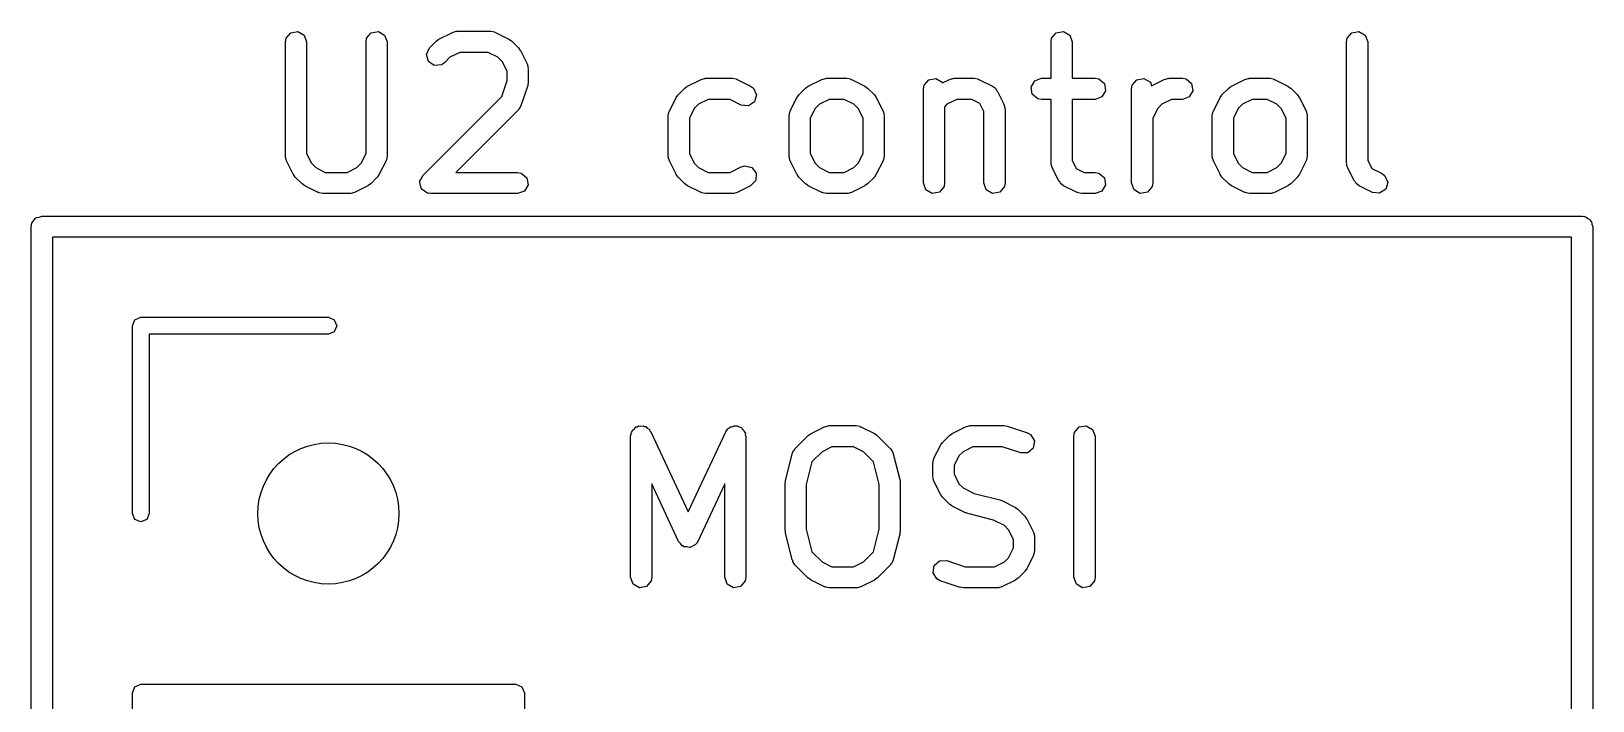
# Model space of a CAD drawing. Extents: x 127.3 to 175.4, y -127 to -66.1.
# Drawn here: x 127.27 to 138.34, y -102.64 to -97.89 of the extents above; entities that cross this region are included whole.
import ezdxf

# ---------------------------------------------------------------- set-up
doc = ezdxf.new("R2010")
doc.units = 0
doc.layers.add('BLACK', color=7, linetype='CONTINUOUS')

msp = doc.modelspace()

# ---------------------------------------------------------------- linework, layer by layer
at = {"layer": 'BLACK', "linetype": 'CONTINUOUS'}
for p, q in [((129.074, -97.9694), (129.079, -97.9437)), ((129.074, -98.7789), (129.074, -97.9694)), ((129.079, -97.9437), (129.112, -97.9044)), ((129.112, -97.9044), (129.162, -97.8955)), ((129.162, -97.8955), (129.207, -97.9211)), ((129.207, -97.9211), (129.224, -97.9694)), ((129.224, -97.9694), (129.224, -98.7612)), ((129.646, -97.9694), (129.65, -97.9437)), ((129.646, -98.7612), (129.646, -97.9694)), ((129.65, -97.9437), (129.683, -97.9044)), ((129.683, -97.9044), (129.734, -97.8955)), ((129.734, -97.8955), (129.778, -97.9211)), ((129.778, -97.9211), (129.796, -97.9694)), ((129.796, -97.9694), (129.796, -98.7789)), ((130.096, -98.0116), (130.144, -97.9639)), ((130.144, -97.9639), (130.162, -97.9511)), ((130.162, -97.9511), (130.163, -97.9499)), ((130.163, -97.9499), (130.259, -97.9023)), ((130.259, -97.9023), (130.284, -97.8949)), ((130.284, -97.8949), (130.288, -97.8959)), ((130.288, -97.8959), (130.292, -97.8944)), ((130.292, -97.8944), (130.53, -97.8944)), ((130.53, -97.8944), (130.556, -97.8989)), ((130.556, -97.8989), (130.559, -97.9018)), ((130.559, -97.9018), (130.564, -97.9023)), ((130.564, -97.9023), (130.659, -97.9499)), ((130.659, -97.9499), (130.677, -97.9633)), ((130.677, -97.9633), (130.679, -97.9639)), ((130.679, -97.9639), (130.726, -98.0116)), ((134.503, -97.9694), (134.507, -97.9437)), ((134.503, -98.2277), (134.503, -97.9694)), ((134.507, -97.9437), (134.54, -97.9044)), ((134.54, -97.9044), (134.591, -97.8955)), ((134.591, -97.8955), (134.635, -97.9211)), ((134.635, -97.9211), (134.653, -97.9694)), ((134.653, -97.9694), (134.653, -98.2277)), ((136.598, -97.9694), (136.603, -97.9437)), ((136.598, -98.8265), (136.598, -97.9694)), ((136.603, -97.9437), (136.636, -97.9044)), ((136.636, -97.9044), (136.686, -97.8955)), ((136.686, -97.8955), (136.731, -97.9211)), ((136.731, -97.9211), (136.748, -97.9694)), ((136.748, -97.9694), (136.748, -98.8088)), ((130.075, -98.0581), (130.096, -98.0116)), ((130.088, -98.1076), (130.075, -98.0581)), ((130.241, -98.0786), (130.202, -98.1176)), ((130.31, -98.0444), (130.241, -98.0786)), ((130.513, -98.0444), (130.31, -98.0444)), ((130.581, -98.0786), (130.513, -98.0444)), ((130.611, -98.109), (130.581, -98.0786)), ((130.726, -98.0116), (130.739, -98.0299)), ((130.739, -98.0299), (130.74, -98.0311)), ((130.74, -98.0311), (130.788, -98.1263)), ((130.13, -98.137), (130.088, -98.1076)), ((130.181, -98.1326), (130.13, -98.137)), ((130.202, -98.1176), (130.181, -98.1326)), ((130.646, -98.1775), (130.611, -98.109)), ((130.646, -98.2429), (130.646, -98.1775)), ((130.788, -98.1263), (130.795, -98.1513)), ((130.795, -98.1513), (130.794, -98.1556)), ((130.794, -98.1556), (130.796, -98.1598)), ((130.796, -98.1598), (130.796, -98.2551)), ((130.608, -98.3574), (130.646, -98.2429)), ((130.792, -98.2788), (130.744, -98.4216)), ((130.796, -98.2551), (130.792, -98.2772)), ((130.792, -98.2772), (130.792, -98.2788)), ((131.858, -98.3449), (131.906, -98.2973)), ((131.906, -98.2973), (131.924, -98.2844)), ((131.924, -98.2844), (131.925, -98.2832)), ((131.925, -98.2832), (132.021, -98.2356)), ((132.021, -98.2356), (132.046, -98.2282)), ((132.046, -98.2282), (132.05, -98.2292)), ((132.05, -98.2292), (132.054, -98.2277)), ((132.054, -98.2277), (132.245, -98.2277)), ((132.245, -98.2277), (132.27, -98.2322)), ((132.27, -98.2322), (132.274, -98.2351)), ((132.274, -98.2351), (132.278, -98.2356)), ((132.278, -98.2356), (132.373, -98.2832)), ((132.373, -98.2832), (132.394, -98.2987)), ((132.394, -98.2987), (132.415, -98.3458)), ((132.715, -98.3449), (132.763, -98.2973)), ((132.763, -98.2973), (132.781, -98.2844)), ((132.781, -98.2844), (132.782, -98.2832)), ((132.782, -98.2832), (132.878, -98.2356)), ((132.878, -98.2356), (132.903, -98.2282)), ((132.903, -98.2282), (132.907, -98.2292)), ((132.907, -98.2292), (132.911, -98.2277)), ((132.911, -98.2277), (133.054, -98.2277)), ((133.054, -98.2277), (133.08, -98.2322)), ((133.08, -98.2322), (133.083, -98.2351)), ((133.083, -98.2351), (133.088, -98.2356)), ((133.088, -98.2356), (133.183, -98.2832)), ((133.183, -98.2832), (133.201, -98.2966)), ((133.201, -98.2966), (133.202, -98.2973)), ((133.202, -98.2973), (133.25, -98.3449)), ((133.598, -98.3027), (133.603, -98.277)), ((133.598, -98.9694), (133.598, -98.3027)), ((133.603, -98.277), (133.636, -98.2377)), ((133.636, -98.2377), (133.686, -98.2288)), ((133.686, -98.2288), (133.731, -98.2545)), ((133.731, -98.2545), (133.733, -98.2605)), ((133.733, -98.2605), (133.782, -98.2356)), ((133.782, -98.2356), (133.807, -98.2282)), ((133.807, -98.2282), (133.812, -98.2292)), ((133.812, -98.2292), (133.816, -98.2277)), ((133.816, -98.2277), (133.959, -98.2277)), ((133.959, -98.2277), (133.984, -98.2322)), ((133.984, -98.2322), (133.988, -98.2351)), ((133.988, -98.2351), (133.992, -98.2356)), ((133.992, -98.2356), (134.088, -98.2832)), ((134.088, -98.2832), (134.109, -98.2987)), ((134.109, -98.2987), (134.113, -98.3091)), ((134.113, -98.3091), (134.121, -98.3168)), ((134.121, -98.3168), (134.169, -98.412)), ((134.361, -98.2897), (134.387, -98.2452)), ((134.37, -98.3402), (134.361, -98.2897)), ((134.387, -98.2452), (134.435, -98.2277)), ((134.435, -98.2277), (134.503, -98.2277)), ((134.653, -98.2277), (134.816, -98.2277)), ((134.816, -98.2277), (134.842, -98.2322)), ((134.842, -98.2322), (134.881, -98.2652)), ((134.89, -98.3157), (134.864, -98.3601)), ((134.881, -98.2652), (134.89, -98.3157)), ((135.074, -98.3027), (135.079, -98.277)), ((135.074, -98.9694), (135.074, -98.3027)), ((135.079, -98.277), (135.112, -98.2377)), ((135.112, -98.2377), (135.162, -98.2288)), ((135.162, -98.2288), (135.207, -98.2545)), ((135.207, -98.2545), (135.216, -98.2806)), ((135.216, -98.2806), (135.306, -98.2356)), ((135.306, -98.2356), (135.331, -98.2282)), ((135.331, -98.2282), (135.336, -98.2292)), ((135.336, -98.2292), (135.34, -98.2277)), ((135.34, -98.2277), (135.435, -98.2277)), ((135.435, -98.2277), (135.461, -98.2322)), ((135.461, -98.2322), (135.5, -98.2652)), ((135.509, -98.3157), (135.483, -98.3601)), ((135.5, -98.2652), (135.509, -98.3157)), ((135.715, -98.3449), (135.763, -98.2973)), ((135.763, -98.2973), (135.781, -98.2844)), ((135.781, -98.2844), (135.782, -98.2832)), ((135.782, -98.2832), (135.878, -98.2356)), ((135.878, -98.2356), (135.903, -98.2282)), ((135.903, -98.2282), (135.907, -98.2292)), ((135.907, -98.2292), (135.911, -98.2277)), ((135.911, -98.2277), (136.054, -98.2277)), ((136.054, -98.2277), (136.08, -98.2322)), ((136.08, -98.2322), (136.083, -98.2351)), ((136.083, -98.2351), (136.088, -98.2356)), ((136.088, -98.2356), (136.183, -98.2832)), ((136.183, -98.2832), (136.201, -98.2966)), ((136.201, -98.2966), (136.202, -98.2973)), ((136.202, -98.2973), (136.25, -98.3449)), ((130.049, -98.9163), (130.608, -98.3574)), ((130.744, -98.4216), (130.732, -98.4446)), ((131.797, -98.4596), (131.844, -98.3644)), ((131.844, -98.3644), (131.857, -98.3464)), ((131.857, -98.3464), (131.858, -98.3449)), ((132.003, -98.412), (131.973, -98.4424)), ((132.072, -98.3777), (132.003, -98.412)), ((132.227, -98.3777), (132.072, -98.3777)), ((132.306, -98.4174), (132.227, -98.3777)), ((132.357, -98.4233), (132.306, -98.4174)), ((132.4, -98.395), (132.357, -98.4233)), ((132.415, -98.3458), (132.4, -98.395)), ((132.654, -98.4596), (132.701, -98.3644)), ((132.701, -98.3644), (132.715, -98.3464)), ((132.715, -98.3464), (132.715, -98.3449)), ((132.86, -98.412), (132.83, -98.4424)), ((132.929, -98.3777), (132.86, -98.412)), ((133.036, -98.3777), (132.929, -98.3777)), ((133.105, -98.412), (133.036, -98.3777)), ((133.135, -98.4424), (133.105, -98.412)), ((133.25, -98.3449), (133.263, -98.3633)), ((133.263, -98.3633), (133.264, -98.3644)), ((133.264, -98.3644), (133.312, -98.4596)), ((133.765, -98.412), (133.748, -98.429)), ((133.748, -98.429), (133.748, -98.9694)), ((133.834, -98.3777), (133.765, -98.412)), ((133.941, -98.3777), (133.834, -98.3777)), ((133.998, -98.4062), (133.941, -98.3777)), ((134.027, -98.4633), (133.998, -98.4062)), ((134.169, -98.412), (134.176, -98.437)), ((134.409, -98.3732), (134.37, -98.3402)), ((134.435, -98.3777), (134.409, -98.3732)), ((134.503, -98.3777), (134.435, -98.3777)), ((134.503, -98.8265), (134.503, -98.3777)), ((134.816, -98.3777), (134.653, -98.3777)), ((134.653, -98.3777), (134.653, -98.8088)), ((134.864, -98.3601), (134.816, -98.3777)), ((135.289, -98.412), (135.259, -98.4424)), ((135.357, -98.3777), (135.289, -98.412)), ((135.435, -98.3777), (135.357, -98.3777)), ((135.483, -98.3601), (135.435, -98.3777)), ((135.654, -98.4596), (135.701, -98.3644)), ((135.701, -98.3644), (135.715, -98.3464)), ((135.715, -98.3464), (135.715, -98.3449)), ((135.86, -98.412), (135.83, -98.4424)), ((135.929, -98.3777), (135.86, -98.412)), ((136.036, -98.3777), (135.929, -98.3777)), ((136.105, -98.412), (136.036, -98.3777)), ((136.135, -98.4424), (136.105, -98.412)), ((136.25, -98.3449), (136.263, -98.3633)), ((136.263, -98.3633), (136.264, -98.3644)), ((136.264, -98.3644), (136.312, -98.4596)), ((130.726, -98.451), (130.283, -98.8944)), ((130.728, -98.4469), (130.726, -98.451)), ((130.732, -98.4446), (130.728, -98.4469)), ((131.789, -98.4932), (131.793, -98.4675)), ((131.789, -98.7789), (131.789, -98.4932)), ((131.793, -98.4675), (131.796, -98.4641)), ((131.796, -98.4641), (131.797, -98.4596)), ((131.973, -98.4424), (131.939, -98.5109)), ((131.939, -98.5109), (131.939, -98.7612)), ((132.646, -98.4932), (132.65, -98.4675)), ((132.646, -98.7789), (132.646, -98.4932)), ((132.65, -98.4675), (132.653, -98.4641)), ((132.653, -98.4641), (132.654, -98.4596)), ((132.83, -98.4424), (132.796, -98.5109)), ((132.796, -98.5109), (132.796, -98.7612)), ((133.17, -98.5109), (133.135, -98.4424)), ((133.17, -98.7612), (133.17, -98.5109)), ((133.312, -98.4596), (133.319, -98.4846)), ((133.319, -98.4846), (133.318, -98.489)), ((133.318, -98.489), (133.32, -98.4932)), ((133.32, -98.4932), (133.32, -98.7789)), ((134.027, -98.9694), (134.027, -98.4633)), ((134.176, -98.437), (134.175, -98.4413)), ((134.175, -98.4413), (134.177, -98.4455)), ((134.177, -98.4455), (134.177, -98.9694)), ((135.259, -98.4424), (135.224, -98.5109)), ((135.224, -98.5109), (135.224, -98.9694)), ((135.646, -98.4932), (135.65, -98.4675)), ((135.646, -98.7789), (135.646, -98.4932)), ((135.65, -98.4675), (135.653, -98.4641)), ((135.653, -98.4641), (135.654, -98.4596)), ((135.83, -98.4424), (135.796, -98.5109)), ((135.796, -98.5109), (135.796, -98.7612)), ((136.17, -98.5109), (136.135, -98.4424)), ((136.17, -98.7612), (136.17, -98.5109)), ((136.312, -98.4596), (136.319, -98.4846)), ((136.319, -98.4846), (136.318, -98.489)), ((136.318, -98.489), (136.32, -98.4932)), ((136.32, -98.4932), (136.32, -98.7789)), ((129.224, -98.7612), (129.259, -98.8297)), ((129.611, -98.8297), (129.646, -98.7612)), ((131.939, -98.7612), (131.973, -98.8297)), ((132.796, -98.7612), (132.83, -98.8297)), ((133.135, -98.8297), (133.17, -98.7612)), ((135.796, -98.7612), (135.83, -98.8297)), ((136.135, -98.8297), (136.17, -98.7612)), ((129.076, -98.7831), (129.074, -98.7789)), ((129.075, -98.7875), (129.076, -98.7831)), ((129.082, -98.8124), (129.075, -98.7875)), ((129.13, -98.9077), (129.082, -98.8124)), ((129.259, -98.8297), (129.289, -98.8601)), ((129.289, -98.8601), (129.357, -98.8944)), ((129.513, -98.8944), (129.581, -98.8601)), ((129.581, -98.8601), (129.611, -98.8297)), ((129.788, -98.8124), (129.74, -98.9077)), ((129.791, -98.8045), (129.788, -98.808)), ((129.788, -98.808), (129.788, -98.8124)), ((129.796, -98.7789), (129.791, -98.8045)), ((131.79, -98.7831), (131.789, -98.7789)), ((131.789, -98.7875), (131.79, -98.7831)), ((131.797, -98.8124), (131.789, -98.7875)), ((131.844, -98.9077), (131.797, -98.8124)), ((131.973, -98.8297), (132.003, -98.8601)), ((132.003, -98.8601), (132.072, -98.8944)), ((132.227, -98.8944), (132.306, -98.8547)), ((132.306, -98.8547), (132.331, -98.8472)), ((132.331, -98.8472), (132.381, -98.8592)), ((132.381, -98.8592), (132.412, -98.9004)), ((132.647, -98.7831), (132.646, -98.7789)), ((132.646, -98.7875), (132.647, -98.7831)), ((132.654, -98.8124), (132.646, -98.7875)), ((132.701, -98.9077), (132.654, -98.8124)), ((132.83, -98.8297), (132.86, -98.8601)), ((132.86, -98.8601), (132.929, -98.8944)), ((133.036, -98.8944), (133.105, -98.8601)), ((133.105, -98.8601), (133.135, -98.8297)), ((133.312, -98.8124), (133.264, -98.9077)), ((133.315, -98.8045), (133.312, -98.808)), ((133.312, -98.808), (133.312, -98.8124)), ((133.32, -98.7789), (133.315, -98.8045)), ((134.504, -98.8307), (134.503, -98.8265)), ((134.503, -98.8351), (134.504, -98.8307)), ((134.511, -98.86), (134.503, -98.8351)), ((134.558, -98.9553), (134.511, -98.86)), ((134.653, -98.8088), (134.681, -98.8658)), ((134.681, -98.8658), (134.738, -98.8944)), ((135.647, -98.7831), (135.646, -98.7789)), ((135.646, -98.7875), (135.647, -98.7831)), ((135.654, -98.8124), (135.646, -98.7875)), ((135.701, -98.9077), (135.654, -98.8124)), ((135.83, -98.8297), (135.86, -98.8601)), ((135.86, -98.8601), (135.929, -98.8944)), ((136.036, -98.8944), (136.105, -98.8601)), ((136.105, -98.8601), (136.135, -98.8297)), ((136.312, -98.8124), (136.264, -98.9077)), ((136.315, -98.8045), (136.312, -98.808)), ((136.312, -98.808), (136.312, -98.8124)), ((136.32, -98.7789), (136.315, -98.8045)), ((136.6, -98.8307), (136.598, -98.8265)), ((136.599, -98.8351), (136.6, -98.8307)), ((136.606, -98.86), (136.599, -98.8351)), ((136.654, -98.9553), (136.606, -98.86)), ((136.748, -98.8088), (136.777, -98.8658)), ((136.777, -98.8658), (136.85, -98.9023)), ((129.131, -98.9088), (129.13, -98.9077)), ((129.144, -98.9272), (129.131, -98.9088)), ((129.192, -98.9748), (129.144, -98.9272)), ((129.193, -98.9755), (129.192, -98.9748)), ((129.211, -98.9888), (129.193, -98.9755)), ((129.357, -98.8944), (129.513, -98.8944)), ((129.679, -98.9748), (129.66, -98.9876)), ((129.726, -98.9272), (129.679, -98.9748)), ((129.727, -98.9257), (129.726, -98.9272)), ((129.74, -98.9077), (129.727, -98.9257)), ((130.027, -98.9628), (130.028, -98.9597)), ((130.033, -98.9846), (130.027, -98.9628)), ((130.028, -98.9563), (130.039, -98.9368)), ((130.028, -98.9597), (130.028, -98.9563)), ((130.039, -98.9368), (130.049, -98.9163)), ((130.283, -98.8944), (130.721, -98.8944)), ((130.721, -98.8944), (130.746, -98.8989)), ((130.746, -98.8989), (130.786, -98.9319)), ((130.795, -98.9824), (130.769, -99.0268)), ((130.786, -98.9319), (130.795, -98.9824)), ((131.845, -98.9088), (131.844, -98.9077)), ((131.858, -98.9272), (131.845, -98.9088)), ((131.906, -98.9748), (131.858, -98.9272)), ((131.907, -98.9755), (131.906, -98.9748)), ((131.925, -98.9888), (131.907, -98.9755)), ((132.072, -98.8944), (132.227, -98.8944)), ((132.409, -98.9516), (132.373, -98.9888)), ((132.412, -98.9004), (132.409, -98.9516)), ((132.702, -98.9088), (132.701, -98.9077)), ((132.715, -98.9272), (132.702, -98.9088)), ((132.763, -98.9748), (132.715, -98.9272)), ((132.764, -98.9755), (132.763, -98.9748)), ((132.782, -98.9888), (132.764, -98.9755)), ((132.929, -98.8944), (133.036, -98.8944)), ((133.202, -98.9748), (133.184, -98.9876)), ((133.25, -98.9272), (133.202, -98.9748)), ((133.251, -98.9257), (133.25, -98.9272)), ((133.264, -98.9077), (133.251, -98.9257)), ((133.616, -99.0176), (133.598, -98.9694)), ((133.748, -98.9694), (133.744, -98.995)), ((134.044, -99.0176), (134.027, -98.9694)), ((134.177, -98.9694), (134.172, -98.995)), ((134.567, -98.963), (134.558, -98.9553)), ((134.571, -98.9733), (134.567, -98.963)), ((134.592, -98.9888), (134.571, -98.9733)), ((134.738, -98.8944), (134.816, -98.8944)), ((134.816, -98.8944), (134.842, -98.8989)), ((134.842, -98.8989), (134.881, -98.9319)), ((134.89, -98.9824), (134.864, -99.0268)), ((134.881, -98.9319), (134.89, -98.9824)), ((135.092, -99.0176), (135.074, -98.9694)), ((135.224, -98.9694), (135.22, -98.995)), ((135.702, -98.9088), (135.701, -98.9077)), ((135.715, -98.9272), (135.702, -98.9088)), ((135.763, -98.9748), (135.715, -98.9272)), ((135.764, -98.9755), (135.763, -98.9748)), ((135.782, -98.9888), (135.764, -98.9755)), ((135.929, -98.8944), (136.036, -98.8944)), ((136.202, -98.9748), (136.184, -98.9876)), ((136.25, -98.9272), (136.202, -98.9748)), ((136.251, -98.9257), (136.25, -98.9272)), ((136.264, -98.9077), (136.251, -98.9257)), ((136.662, -98.963), (136.654, -98.9553)), ((136.666, -98.9733), (136.662, -98.963)), ((136.687, -98.9888), (136.666, -98.9733)), ((136.85, -98.9023), (136.87, -98.9178)), ((136.87, -98.9178), (136.891, -98.9649)), ((136.891, -98.9649), (136.876, -99.014)), ((129.306, -99.0364), (129.211, -98.9888)), ((129.311, -99.037), (129.306, -99.0364)), ((129.314, -99.0398), (129.311, -99.037)), ((129.34, -99.0444), (129.314, -99.0398)), ((129.53, -99.0444), (129.34, -99.0444)), ((129.534, -99.0428), (129.53, -99.0444)), ((129.539, -99.0439), (129.534, -99.0428)), ((129.564, -99.0364), (129.539, -99.0439)), ((129.659, -98.9888), (129.564, -99.0364)), ((129.66, -98.9876), (129.659, -98.9888)), ((130.037, -99.0069), (130.033, -98.9846)), ((130.039, -99.0091), (130.037, -99.0069)), ((130.04, -99.0124), (130.039, -99.0091)), ((130.059, -99.0253), (130.04, -99.0124)), ((130.076, -99.0398), (130.059, -99.0253)), ((130.081, -99.0406), (130.076, -99.0398)), ((130.082, -99.0418), (130.081, -99.0406)), ((130.086, -99.0415), (130.082, -99.0418)), ((130.102, -99.0444), (130.086, -99.0415)), ((130.721, -99.0444), (130.102, -99.0444)), ((130.769, -99.0268), (130.721, -99.0444)), ((132.021, -99.0364), (131.925, -98.9888)), ((132.025, -99.037), (132.021, -99.0364)), ((132.028, -99.0398), (132.025, -99.037)), ((132.054, -99.0444), (132.028, -99.0398)), ((132.245, -99.0444), (132.054, -99.0444)), ((132.249, -99.0428), (132.245, -99.0444)), ((132.253, -99.0439), (132.249, -99.0428)), ((132.278, -99.0364), (132.253, -99.0439)), ((132.373, -98.9888), (132.278, -99.0364)), ((132.878, -99.0364), (132.782, -98.9888)), ((132.882, -99.037), (132.878, -99.0364)), ((132.886, -99.0398), (132.882, -99.037)), ((132.911, -99.0444), (132.886, -99.0398)), ((133.054, -99.0444), (132.911, -99.0444)), ((133.058, -99.0428), (133.054, -99.0444)), ((133.063, -99.0439), (133.058, -99.0428)), ((133.088, -99.0364), (133.063, -99.0439)), ((133.183, -98.9888), (133.088, -99.0364)), ((133.184, -98.9876), (133.183, -98.9888)), ((133.66, -99.0432), (133.616, -99.0176)), ((133.711, -99.0343), (133.66, -99.0432)), ((133.744, -98.995), (133.711, -99.0343)), ((134.089, -99.0432), (134.044, -99.0176)), ((134.139, -99.0343), (134.089, -99.0432)), ((134.172, -98.995), (134.139, -99.0343)), ((134.687, -99.0364), (134.592, -98.9888)), ((134.692, -99.037), (134.687, -99.0364)), ((134.695, -99.0398), (134.692, -99.037)), ((134.721, -99.0444), (134.695, -99.0398)), ((134.816, -99.0444), (134.721, -99.0444)), ((134.864, -99.0268), (134.816, -99.0444)), ((135.136, -99.0432), (135.092, -99.0176)), ((135.187, -99.0343), (135.136, -99.0432)), ((135.22, -98.995), (135.187, -99.0343)), ((135.878, -99.0364), (135.782, -98.9888)), ((135.882, -99.037), (135.878, -99.0364)), ((135.886, -99.0398), (135.882, -99.037)), ((135.911, -99.0444), (135.886, -99.0398)), ((136.054, -99.0444), (135.911, -99.0444)), ((136.058, -99.0428), (136.054, -99.0444)), ((136.063, -99.0439), (136.058, -99.0428)), ((136.088, -99.0364), (136.063, -99.0439)), ((136.183, -98.9888), (136.088, -99.0364)), ((136.184, -98.9876), (136.183, -98.9888)), ((136.782, -99.0364), (136.687, -98.9888)), ((136.833, -99.0423), (136.782, -99.0364)), ((136.876, -99.014), (136.833, -99.0423)), ((127.329, -99.2106), (127.347, -99.204)), ((127.347, -99.204), (138.269, -99.204)), ((138.269, -99.204), (138.279, -99.2057)), ((138.279, -99.2057), (138.282, -99.2051)), ((138.282, -99.2051), (138.285, -99.2068)), ((127.272, -99.279), (127.274, -99.2692)), ((127.272, -119.091), (127.272, -99.279)), ((127.273, -99.266), (127.275, -99.2631)), ((127.274, -99.2692), (127.273, -99.266)), ((127.275, -99.2631), (127.277, -99.2533)), ((127.277, -99.2533), (127.289, -99.2384)), ((127.289, -99.2384), (127.299, -99.2215)), ((127.299, -99.2215), (127.305, -99.2192)), ((127.305, -99.2192), (127.31, -99.214)), ((127.31, -99.214), (127.329, -99.2106)), ((138.285, -99.2068), (138.295, -99.2085)), ((138.295, -99.2085), (138.31, -99.221)), ((138.31, -99.221), (138.326, -99.2308)), ((138.326, -99.2308), (138.329, -99.2371)), ((138.329, -99.2371), (138.334, -99.2415)), ((138.334, -99.2415), (138.337, -99.2607)), ((138.337, -99.2607), (138.344, -99.279)), ((138.344, -99.279), (138.344, -119.091)), ((127.422, -99.354), (127.422, -119.016)), ((138.194, -99.354), (127.422, -99.354)), ((138.194, -119.016), (138.194, -99.354)), ((127.989, -99.981), (128.007, -99.9386)), ((128.007, -99.9386), (128.049, -99.921)), ((128.049, -99.921), (129.379, -99.921)), ((129.379, -99.921), (129.421, -99.9386)), ((129.421, -99.9386), (129.439, -99.981)), ((127.989, -101.311), (127.989, -99.981)), ((129.379, -100.041), (128.109, -100.041)), ((128.109, -100.041), (128.109, -101.311)), ((129.421, -100.023), (129.379, -100.041)), ((129.439, -99.981), (129.421, -100.023)), ((131.522, -100.763), (131.527, -100.738)), ((131.527, -100.738), (131.533, -100.73)), ((131.533, -100.73), (131.536, -100.72)), ((131.536, -100.72), (131.549, -100.711)), ((131.549, -100.711), (131.56, -100.698)), ((131.56, -100.698), (131.569, -100.697)), ((131.569, -100.697), (131.578, -100.691)), ((131.578, -100.691), (131.594, -100.692)), ((131.594, -100.692), (131.61, -100.689)), ((131.61, -100.689), (131.619, -100.695)), ((131.619, -100.695), (131.629, -100.695)), ((131.629, -100.695), (131.64, -100.707)), ((131.64, -100.707), (131.655, -100.715)), ((131.655, -100.715), (131.658, -100.725)), ((131.658, -100.725), (131.665, -100.732)), ((131.665, -100.732), (131.93, -101.3)), ((131.93, -101.3), (132.196, -100.732)), ((132.196, -100.732), (132.211, -100.71)), ((132.211, -100.71), (132.22, -100.706)), ((132.22, -100.706), (132.226, -100.698)), ((132.226, -100.698), (132.242, -100.696)), ((132.242, -100.696), (132.257, -100.689)), ((132.257, -100.689), (132.267, -100.691)), ((132.267, -100.691), (132.277, -100.689)), ((132.277, -100.689), (132.291, -100.698)), ((132.291, -100.698), (132.307, -100.702)), ((132.307, -100.702), (132.313, -100.71)), ((132.313, -100.71), (132.321, -100.715)), ((132.321, -100.715), (132.327, -100.731)), ((132.327, -100.731), (132.336, -100.744)), ((132.336, -100.744), (132.335, -100.754)), ((132.335, -100.754), (132.339, -100.763)), ((132.782, -100.758), (132.801, -100.745)), ((132.801, -100.745), (132.802, -100.744)), ((132.802, -100.744), (132.897, -100.696)), ((132.897, -100.696), (132.922, -100.689)), ((132.922, -100.689), (132.926, -100.69)), ((132.926, -100.69), (132.93, -100.688)), ((132.93, -100.688), (133.121, -100.688)), ((133.121, -100.688), (133.147, -100.693)), ((133.147, -100.693), (133.15, -100.696)), ((133.15, -100.696), (133.154, -100.696)), ((133.154, -100.696), (133.25, -100.744)), ((133.25, -100.744), (133.268, -100.757)), ((133.782, -100.758), (133.801, -100.745)), ((133.801, -100.745), (133.802, -100.744)), ((133.802, -100.744), (133.897, -100.696)), ((133.897, -100.696), (133.922, -100.689)), ((133.922, -100.689), (133.926, -100.69)), ((133.926, -100.69), (133.93, -100.688)), ((133.93, -100.688), (134.169, -100.688)), ((134.169, -100.688), (134.191, -100.692)), ((134.191, -100.692), (134.192, -100.692)), ((134.192, -100.692), (134.335, -100.74)), ((134.335, -100.74), (134.358, -100.752)), ((134.358, -100.752), (134.385, -100.796)), ((134.665, -100.763), (134.67, -100.738)), ((134.67, -100.738), (134.702, -100.698)), ((134.702, -100.698), (134.753, -100.689)), ((134.753, -100.689), (134.797, -100.715)), ((134.797, -100.715), (134.815, -100.763)), ((131.522, -101.763), (131.522, -100.763)), ((132.339, -100.763), (132.339, -101.763)), ((132.667, -100.888), (132.678, -100.864)), ((132.678, -100.864), (132.684, -100.86)), ((132.684, -100.86), (132.687, -100.853)), ((132.687, -100.853), (132.782, -100.758)), ((132.948, -100.838), (132.88, -100.873)), ((133.103, -100.838), (132.948, -100.838)), ((133.172, -100.873), (133.103, -100.838)), ((133.268, -100.757), (133.269, -100.758)), ((133.269, -100.758), (133.364, -100.853)), ((133.364, -100.853), (133.379, -100.875)), ((133.673, -100.92), (133.721, -100.825)), ((133.721, -100.825), (133.734, -100.807)), ((133.734, -100.807), (133.735, -100.806)), ((133.735, -100.806), (133.782, -100.758)), ((133.948, -100.838), (133.88, -100.873)), ((134.156, -100.838), (133.948, -100.838)), ((134.288, -100.882), (134.156, -100.838)), ((134.377, -100.847), (134.339, -100.881)), ((134.385, -100.796), (134.377, -100.847)), ((134.665, -101.763), (134.665, -100.763)), ((134.815, -100.763), (134.815, -101.763)), ((132.62, -101.079), (132.667, -100.888)), ((132.808, -100.945), (132.767, -101.106)), ((132.88, -100.873), (132.808, -100.945)), ((133.244, -100.945), (133.172, -100.873)), ((133.284, -101.106), (133.244, -100.945)), ((133.379, -100.875), (133.38, -100.882)), ((133.38, -100.882), (133.384, -100.888)), ((133.384, -100.888), (133.432, -101.079)), ((133.665, -100.954), (133.67, -100.928)), ((133.665, -101.049), (133.665, -100.954)), ((133.67, -100.928), (133.672, -100.925)), ((133.672, -100.925), (133.673, -100.92)), ((133.849, -100.903), (133.815, -100.972)), ((133.815, -100.972), (133.815, -101.031)), ((133.88, -100.873), (133.849, -100.903)), ((134.339, -100.881), (134.288, -100.882)), ((132.617, -101.097), (132.62, -101.082)), ((132.62, -101.082), (132.62, -101.079)), ((133.432, -101.079), (133.433, -101.093)), ((133.667, -101.053), (133.665, -101.049)), ((133.665, -101.058), (133.667, -101.053)), ((133.673, -101.083), (133.665, -101.058)), ((133.721, -101.178), (133.673, -101.083)), ((133.815, -101.031), (133.849, -101.1)), ((131.862, -101.509), (131.672, -101.101)), ((131.672, -101.101), (131.672, -101.763)), ((132.189, -101.101), (131.998, -101.509)), ((132.189, -101.763), (132.189, -101.101)), ((132.617, -101.43), (132.617, -101.097)), ((132.767, -101.106), (132.767, -101.421)), ((133.284, -101.421), (133.284, -101.106)), ((133.433, -101.093), (133.434, -101.097)), ((133.434, -101.097), (133.434, -101.43)), ((133.722, -101.179), (133.721, -101.178)), ((133.735, -101.197), (133.722, -101.179)), ((133.782, -101.245), (133.735, -101.197)), ((133.849, -101.1), (133.88, -101.13)), ((133.88, -101.13), (133.957, -101.169)), ((133.957, -101.169), (134.139, -101.214)), ((133.784, -101.246), (133.782, -101.245)), ((133.802, -101.259), (133.784, -101.246)), ((133.897, -101.307), (133.802, -101.259)), ((133.9, -101.307), (133.897, -101.307)), ((133.912, -101.312), (133.9, -101.307)), ((134.139, -101.214), (134.151, -101.22)), ((134.151, -101.22), (134.154, -101.22)), ((134.154, -101.22), (134.25, -101.268)), ((134.25, -101.268), (134.268, -101.281)), ((134.268, -101.281), (134.269, -101.282)), ((134.269, -101.282), (134.317, -101.329)), ((128.007, -101.353), (127.989, -101.311)), ((128.049, -101.371), (128.007, -101.353)), ((128.091, -101.353), (128.049, -101.371)), ((128.109, -101.311), (128.091, -101.353)), ((134.095, -101.358), (133.912, -101.312)), ((134.172, -101.396), (134.095, -101.358)), ((134.202, -101.427), (134.172, -101.396)), ((134.317, -101.329), (134.33, -101.348)), ((134.33, -101.348), (134.331, -101.349)), ((134.331, -101.349), (134.378, -101.444)), ((131.876, -101.523), (131.862, -101.509)), ((131.887, -101.539), (131.876, -101.523)), ((131.989, -101.523), (131.983, -101.531)), ((131.992, -101.521), (131.989, -101.523)), ((131.993, -101.517), (131.992, -101.521)), ((131.998, -101.509), (131.993, -101.517)), ((132.619, -101.433), (132.617, -101.43)), ((132.62, -101.448), (132.619, -101.433)), ((132.667, -101.639), (132.62, -101.448)), ((132.767, -101.421), (132.808, -101.582)), ((133.244, -101.582), (133.284, -101.421)), ((133.432, -101.448), (133.384, -101.639)), ((133.434, -101.43), (133.431, -101.445)), ((133.431, -101.445), (133.432, -101.448)), ((134.236, -101.495), (134.202, -101.427)), ((134.236, -101.555), (134.236, -101.495)), ((134.378, -101.444), (134.386, -101.469)), ((134.386, -101.469), (134.385, -101.473)), ((134.385, -101.473), (134.386, -101.478)), ((134.386, -101.478), (134.386, -101.573)), ((131.894, -101.541), (131.887, -101.539)), ((131.899, -101.546), (131.894, -101.541)), ((131.918, -101.547), (131.899, -101.546)), ((131.937, -101.552), (131.918, -101.547)), ((131.943, -101.549), (131.937, -101.552)), ((131.95, -101.55), (131.943, -101.549)), ((131.966, -101.539), (131.95, -101.55)), ((131.983, -101.531), (131.966, -101.539)), ((132.671, -101.645), (132.667, -101.639)), ((132.808, -101.582), (132.88, -101.654)), ((133.172, -101.654), (133.244, -101.582)), ((133.384, -101.639), (133.374, -101.662)), ((134.172, -101.654), (134.202, -101.624)), ((134.202, -101.624), (134.236, -101.555)), ((134.378, -101.606), (134.331, -101.702)), ((134.379, -101.602), (134.378, -101.606)), ((134.382, -101.599), (134.379, -101.602)), ((134.386, -101.573), (134.382, -101.599)), ((132.672, -101.652), (132.671, -101.645)), ((132.687, -101.674), (132.672, -101.652)), ((132.782, -101.769), (132.687, -101.674)), ((132.88, -101.654), (132.948, -101.688)), ((132.948, -101.688), (133.103, -101.688)), ((133.103, -101.688), (133.172, -101.654)), ((133.364, -101.674), (133.269, -101.769)), ((133.368, -101.667), (133.364, -101.674)), ((133.374, -101.662), (133.368, -101.667)), ((133.667, -101.731), (133.674, -101.68)), ((133.693, -101.774), (133.667, -101.731)), ((133.674, -101.68), (133.712, -101.646)), ((133.712, -101.646), (133.764, -101.645)), ((133.764, -101.645), (133.895, -101.688)), ((133.895, -101.688), (134.103, -101.688)), ((134.103, -101.688), (134.172, -101.654)), ((134.317, -101.721), (134.269, -101.769)), ((134.318, -101.72), (134.317, -101.721)), ((134.331, -101.702), (134.318, -101.72)), ((131.54, -101.812), (131.522, -101.763)), ((131.584, -101.837), (131.54, -101.812)), ((131.635, -101.828), (131.584, -101.837)), ((131.668, -101.789), (131.635, -101.828)), ((131.672, -101.763), (131.668, -101.789)), ((132.206, -101.812), (132.189, -101.763)), ((132.251, -101.837), (132.206, -101.812)), ((132.301, -101.828), (132.251, -101.837)), ((132.334, -101.789), (132.301, -101.828)), ((132.339, -101.763), (132.334, -101.789)), ((132.784, -101.769), (132.782, -101.769)), ((132.802, -101.783), (132.784, -101.769)), ((132.897, -101.83), (132.802, -101.783)), ((132.901, -101.831), (132.897, -101.83)), ((132.905, -101.834), (132.901, -101.831)), ((132.93, -101.838), (132.905, -101.834)), ((133.121, -101.838), (132.93, -101.838)), ((133.125, -101.837), (133.121, -101.838)), ((133.13, -101.838), (133.125, -101.837)), ((133.154, -101.83), (133.13, -101.838)), ((133.25, -101.783), (133.154, -101.83)), ((133.251, -101.782), (133.25, -101.783)), ((133.269, -101.769), (133.251, -101.782)), ((133.716, -101.787), (133.693, -101.774)), ((133.859, -101.835), (133.716, -101.787)), ((133.861, -101.834), (133.859, -101.835)), ((133.883, -101.838), (133.861, -101.834)), ((134.121, -101.838), (133.883, -101.838)), ((134.125, -101.837), (134.121, -101.838)), ((134.13, -101.838), (134.125, -101.837)), ((134.154, -101.83), (134.13, -101.838)), ((134.25, -101.783), (134.154, -101.83)), ((134.251, -101.782), (134.25, -101.783)), ((134.269, -101.769), (134.251, -101.782)), ((134.683, -101.812), (134.665, -101.763)), ((134.727, -101.837), (134.683, -101.812)), ((134.777, -101.828), (134.727, -101.837)), ((134.81, -101.789), (134.777, -101.828)), ((134.815, -101.763), (134.81, -101.789)), ((128.007, -102.539), (128.049, -102.521)), ((128.049, -102.521), (130.709, -102.521)), ((130.709, -102.521), (130.751, -102.539)), ((127.989, -102.581), (128.007, -102.539)), ((127.989, -107.721), (127.989, -102.581)), ((130.751, -102.539), (130.769, -102.581)), ((130.769, -102.581), (130.769, -107.721))]:
    msp.add_line(p, q, dxfattribs=at)
at = {"layer": 'BLACK'}
msp.add_circle((129.379, -101.311), 0.5, dxfattribs=at)

doc.saveas('drawing.dxf')
